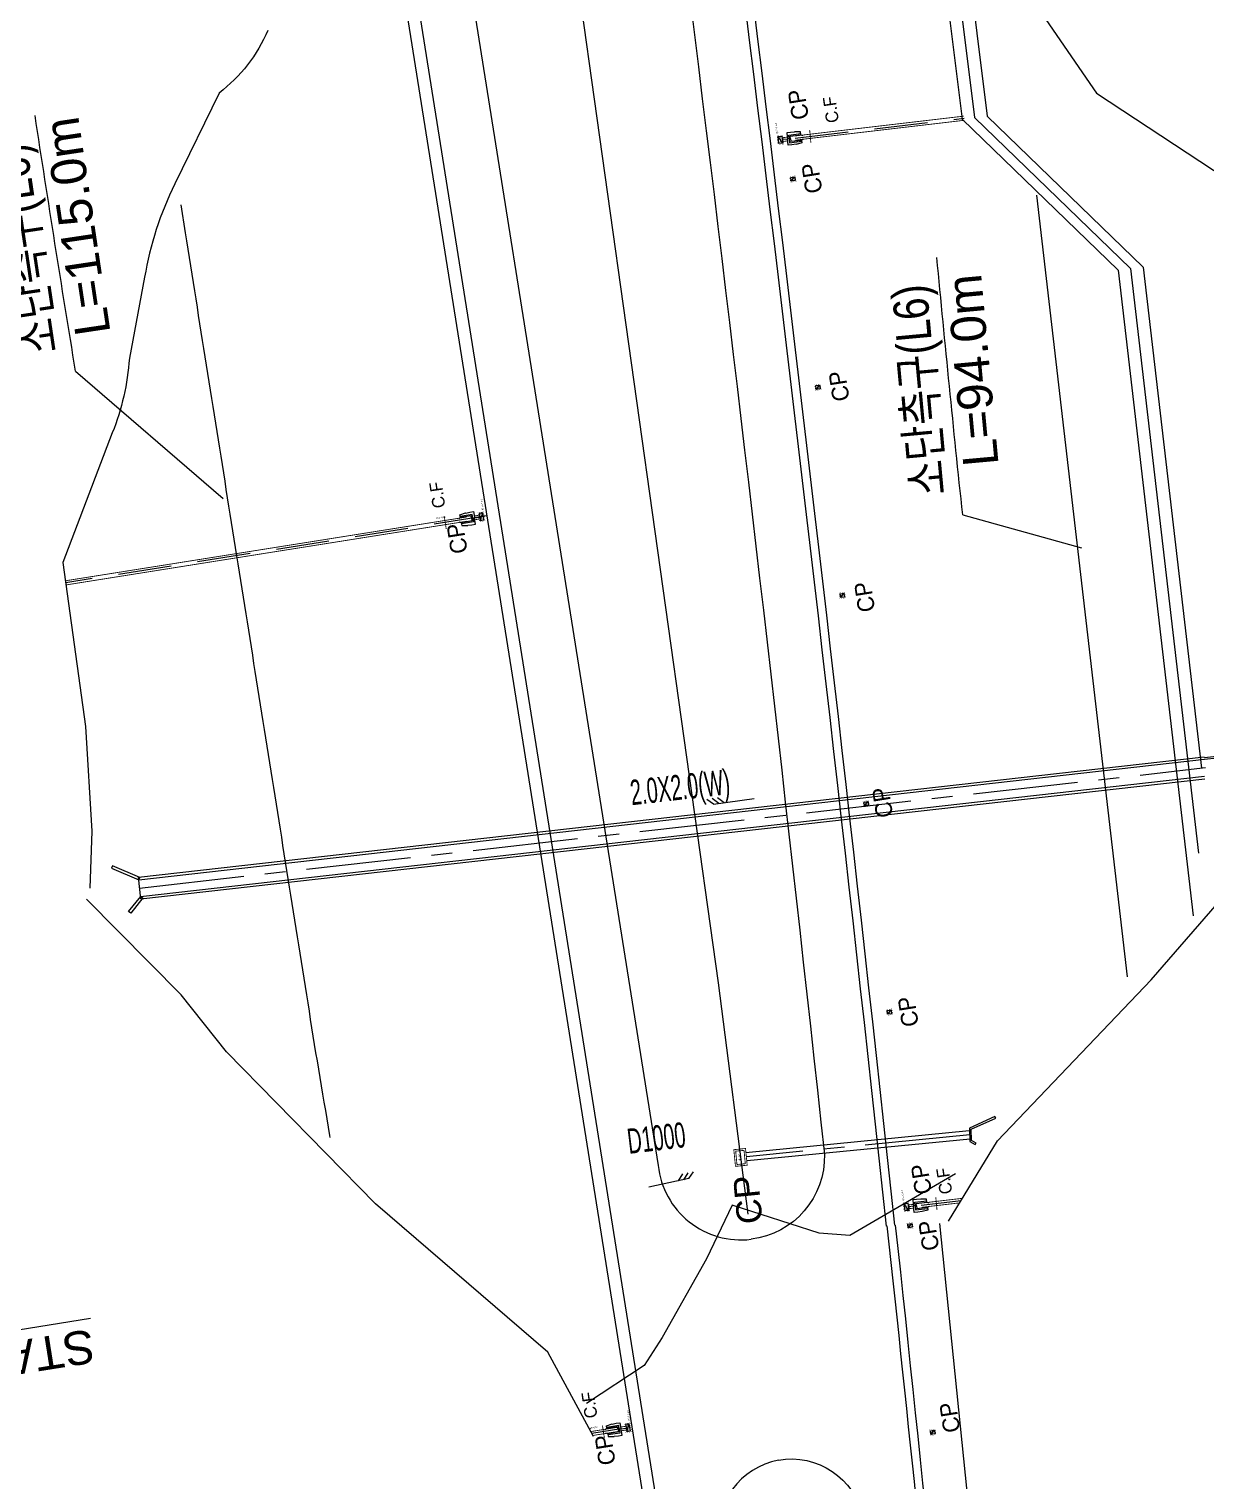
# Model space of a CAD drawing. Header units: millimetres. Extents: x 219390 to 221240, y 444648 to 450301.
# Drawn here: x 219923.4 to 220063.6, y 445148.6 to 445321.7 of the extents above; entities that cross this region are included whole.
import ezdxf
from ezdxf.enums import TextEntityAlignment as Align

# ---------------------------------------------------------------- set-up
doc = ezdxf.new("R2010")
doc.units = ezdxf.units.MM
for name, pattern in [('7', [20, 12.5, -2.5, 2.5, -2.5]), ('CONT', [0]), ('HIDDEN', [9.524999999999999, 6.35, -3.175])]:
    doc.linetypes.add(name, pattern=pattern)
for name, color, linetype in [('[도면]U형 V형 측구', 4, 'Continuous'), ('[도면]노면측구', 5, 'Continuous'), ('[도면]배수구조물도수로+방수거+집수거', 30, 'Continuous'), ('[도면]선배수집수정', 4, 'Continuous'), ('[도면]소단측구', 5, 'Continuous'), ('[도면]수로암거', 30, 'Continuous'), ('[도면]연속배수시설', 152, 'Continuous'), ('[도면]제작집수정', 30, 'Continuous'), ('[도면]집수정(깎기+쌓기)', 30, 'Continuous'), ('[도면]횡배수관', 30, 'Continuous'), ('CC-DIML_본선', 1, 'CONT'), ('CC-DIMT_본선', 3, 'CONT'), ('CD-SDLV-TYP3-2', 4, 'H-DICHV032')]:
    doc.layers.add(name, color=color, linetype=linetype)
doc.styles.add('Han_Romanstyle', font='Dotum.TTF')
doc.styles.get("Standard").update_dxf_attribs({"font": 'arial.ttf'})
doc.styles.add('돋움', font='Dotum.TTF')
doc.linetypes.add('E-WFLOW04', pattern='A,1.5,[32,kscals.shx,S=0.1,R=0,X=0,Y=0],0', length=1.5)
doc.linetypes.add('H-DICHD011R', pattern='A,0.9,[32,kosdic.shx,S=0.1,R=0,X=0,Y=0],-0.966667,["D1-1",Standard,S=0.2,R=180,X=0,Y=0.1],-0.183333', length=2.05)
doc.linetypes.add('H-DICHD04R', pattern='A,0.9,[32,kscals.shx,S=0.1,R=360,X=0,Y=0],-0.666667,["D4",Standard,S=0.2,R=180,X=0,Y=0.1],-0.083333', length=1.65)
doc.linetypes.add('H-DICHL021R', pattern='A,0.9,[32,kosdic.shx,S=0.1,R=0,X=0,Y=0],-0.966667,["L2-1",Standard,S=0.2,R=180,X=0,Y=0.1],-0.183333', length=2.05)
doc.linetypes.add('H-DICHL06R', pattern='A,0.9,[32,kscals.shx,S=0.1,R=360,X=0,Y=0],-0.666667,["L6",Standard,S=0.2,R=180,X=0,Y=0.1],-0.083333', length=1.65)
doc.linetypes.add('H-DICHL07R', pattern='A,0.9,0,[32,KSCALS.SHX,S=0.1,R=0,X=0,Y=0],-0.666667,0,["L7",Standard,S=0.2,R=180,X=0,Y=0.1],-0.083333', length=1.65)
doc.linetypes.add('H-DICHM08R', pattern='A,0.9,[32,kosdic.shx,S=0.1,R=0,X=0,Y=0],-0.666667,["M8",Standard,S=0.2,R=180,X=0,Y=0.1],-0.083333', length=1.649999999999999)
doc.linetypes.add('H-DICHS01R', pattern='A,0.9,[32,kosdic.shx,S=0.1,R=0,X=0,Y=0],-0.6917462482946793,["S1",Standard,S=0.2,R=180,X=0,Y=0.1],-0.1', length=1)
doc.linetypes.add('H-DICHU06R', pattern='A,0.9,[32,kscals.shx,S=0.1,R=0,X=0,Y=0],-0.666667,["U6",Standard,S=0.2,R=180,X=0,Y=0.1],-0.083333', length=1.65)
doc.linetypes.add('H-DICHV01', pattern='A,0.9,[32,kscals.shx,S=0.1,R=360,X=0,Y=0],-0.333333,["V1",Standard,S=0.2,R=360,X=0,Y=-0.1],-0.416667', length=1.65)
doc.linetypes.add('H-DICHV01R', pattern='A,0.9,[32,kscals.shx,S=0.1,R=0,X=0,Y=0],-0.666667,["V1",Standard,S=0.2,R=180,X=0,Y=0.1],-0.083333', length=1.65)
doc.linetypes.add('H-DICHV032', pattern='A,0.9,[32,kosdic.shx,S=0.1,R=0,X=0,Y=0],-0.333333,["V3-2",Standard,S=0.2,R=0,X=0,Y=-0.1],-0.816667', length=2.05)
doc.linetypes.add('H-DICHV032R', pattern='A,0.9,[32,kosdic.shx,S=0.1,R=0,X=0,Y=0],-0.966667,["V3-2",Standard,S=0.2,R=180,X=0,Y=0.1],-0.183333', length=2.05)

# ---------------------------------------------------------------- blocks, each defined once
blk = doc.blocks.new('A$C31C57068')
at = {"layer": '[도면]소단측구', "color": 4, "ltscale": 8}
blk.add_line((-0.6612789927166887, -0.1596468335483223), (0.8132873749127612, 0.2544757035793737), dxfattribs=at)
at = {"layer": '[도면]소단측구', "color": 4, "ltscale": 8, "flags": 128}
for points in [[(-0.4687284234387334, -0.1055702372104861), (-0.7347270906029735, 0.04378026985796168)], [(-0.2761778541898821, -0.05149364081444219), (-0.5421765213541221, 0.09785686625400558)], [(-0.6612789927166887, -0.1596468335483223), (-0.9272776598809287, -0.01029632647987455)]]:
    blk.add_lwpolyline(points, dxfattribs=at)
at = {"layer": '[도면]소단측구', "color": 4, "ltscale": 8}
blk.add_solid([(0.8132873749127612, 0.2544757035793737), (0.120105325547047, 0.05979995669331403), (0.07143638879060747, 0.2330954690696672), (0.8132873749127612, 0.2544757035793737)], dxfattribs=at)
blk = doc.blocks.new('A$C4A554AB3')
at = {"layer": '[도면]선배수집수정', "color": 0, "const_width": 0.02}
blk.add_lwpolyline([(0.00562103044510065, 0.006293829333278211), (0.00562103050694629, 0.696293829332878), (0.6956210306136391, 0.6962938294079113), (0.6956210304451552, 0.006293829333278211)], close=True, dxfattribs=at)
at = {"layer": '[도면]선배수집수정', "color": 0}
blk.add_lwpolyline([(0.1256210304636362, 0.1262938293331691), (0.1256210304881925, 0.5762938293402631), (0.5756210305632713, 0.5762938294002897), (0.5756210304957413, 0.1262938293331691)], close=True, dxfattribs=at)
blk = doc.blocks.new('A$C14DC56A9')
at = {"layer": '[도면]배수구조물도수로+방수거+집수거', "color": 3}
for points in [[(0.7530006000956746, 1.523000028680598), (0.4430006000957292, 1.523000028680598), (0.4430006000957292, 0.2300000286804789), (0.0930006000955928, 0.2300000286804789), (6.000957455e-07, 0.9300000286802969), (0.0200006000957274, 0.9300000286802969), (6.000957455e-07, 1.430000028680296), (6.000957455e-07, 1.873000028680507), (0.4430006000957292, 1.873000028680507), (0.7530006000956746, 1.873000028680507)], [(0.7530006000956746, 1.523000028680598), (1.06300060009562, 1.523000028680598), (1.06300060009562, 0.2300000286804789), (1.413000600095756, 0.2300000286804789), (1.506000600095603, 0.9300000286802969), (1.486000600095621, 0.9300000286802969), (1.506000600095603, 1.430000028680296), (1.506000600095603, 1.873000028680507), (1.06300060009562, 1.873000028680507), (0.7530006000956746, 1.873000028680507)], [(0.7530006000956746, 1.673000028680689), (0.2930006000956382, 1.673000028680689), (0.2930006000956382, 0.2300000286804789)], [(0.4430006000957292, 0.2300000286804789), (0.5560006000957856, 2.86804607e-08)], [(0.7530006000956746, 1.673000028680689), (1.21300060009571, 1.673000028680689), (1.21300060009571, 0.2300000286804789)], [(1.06300060009562, 0.2300000286804789), (0.9500006000955636, 2.86804607e-08)]]:
    blk.add_lwpolyline(points, dxfattribs=at)

msp = doc.modelspace()

# ---------------------------------------------------------------- linework, layer by layer
at = {"layer": '[도면]U형 V형 측구', "color": 4, "linetype": 'H-DICHV01R', "ltscale": 10, "flags": 128}
for points in [[(219977.9235713967, 445431.0995133952), (219977.8506105154, 445405.157216433), (220005.4885205871, 445207.9637422782), (220009.0493395947, 445180.371482375)], [(220052.3111642714, 445347.1498813095), (220050.656977868, 445341.5265946805), (220047.0857538805, 445337.0435242918), (220038.7564263495, 445332.8624439883), (220038.4263458359, 445331.7990231763), (220050.5869056726, 445314.0485725874), (220076.8366769925, 445296.7494922748), (220081.3421977103, 445276.2191217772), (220086.6840373319, 445256.5391591992)], [(220031.8652444541, 445179.2776219959), (220041.8712872672, 445081.0528322369), (220074.8629794194, 445073.2316052543), (220075.9438327654, 445053.2414537782), (220074.5074648597, 445039.8967762619), (220074.4670144441, 445032.9998750919), (220083.5063315215, 445030.8814348786)]]:
    msp.add_lwpolyline(points, dxfattribs=at)
at = {"layer": '[도면]U형 V형 측구', "color": 4, "linetype": 'H-DICHU06R', "ltscale": 10, "flags": 128}
msp.add_lwpolyline([(220021.8257960613, 445410.6621711127, -0.001903867005862737), (220030.6571582824, 445342.4585738422), (220030.645972274, 445342.4571831721), (220034.5588295985, 445310.953485427), (220053.1511272016, 445292.969827105), (220062.1181617796, 445215.9544641672)], format="xyb", dxfattribs=at)
for points in [[(220031.8812797609, 445344.6811052416), (220036.04738649, 445311.1384134747), (220054.6404787612, 445293.1483134585), (220062.7594656698, 445223.4165957976)], [(220033.8032446518, 445341.3765233273), (220037.5359433839, 445311.3233415024), (220056.129830323, 445293.3267997921), (220063.0871622164, 445233.5722135711)]]:
    msp.add_lwpolyline(points, dxfattribs=at)
at = {"layer": '[도면]U형 V형 측구', "color": 4, "linetype": 'H-DICHV01R', "ltscale": 10, "flags": 128}
msp.add_lwpolyline([(219951.8374902101, 445321.5472412524, -0.1272834120194297), (219946.020842371, 445314.0768021058), (219940.7342394443, 445303.2270707095, 0.0721029113009365), (219937.133683041, 445292.110532162), (219935.3223254888, 445282.4443814871, -0.07781045443272797), (219933.2890384578, 445273.5473862554), (219927.4072148456, 445258.0834147214)], format="xyb", dxfattribs=at)
at = {"layer": '[도면]U형 V형 측구', "color": 4, "linetype": 'H-DICHV01', "ltscale": 10, "flags": 128}
for points in [[(220032.9490144331, 445179.5412376898), (220038.7820609706, 445189.1488107574), (220057.1047682884, 445208.3416823493), (220066.2993298635, 445218.9464968535), (220065.140326484, 445233.8060106325)], [(219990.6365611324, 445153.8642408164), (219985.175993487, 445163.925940084), (219964.6498103871, 445181.6100818286), (219946.9048959514, 445199.7415238549), (219941.4918868603, 445206.5419555565), (219930.2096253287, 445217.9476592579)]]:
    msp.add_lwpolyline(points, dxfattribs=at)
at = {"layer": '[도면]노면측구', "color": 4, "linetype": 'H-DICHD011R', "ltscale": 10, "flags": 128}
for points in [[(219994.9701411765, 445437.4399800134, -0.007224213541522087), (220026.5085174504, 445179.077199293, -0.007224213541522087)], [(220026.6079453222, 445179.0878809736, -0.00249979584108269), (220035.7810890535, 445089.4861346915, -0.002222225878770187)]]:
    msp.add_lwpolyline(points, format="xyb", dxfattribs=at)
at = {"layer": '[도면]노면측구', "color": 4, "linetype": 'H-DICHD04R', "ltscale": 10, "flags": 128}
for points in [[(219988.3246785324, 445431.4085330613, -0.006824305453258185), (220018.1504065917, 445187.5540029043, -0.388190782666406), (220009.408354839, 445177.390686364)], [(219963.8373028518, 445403.1654519562), (219998.3432235897, 445186.1878423257, 0.417834126611058), (220009.408354839, 445177.390686364)]]:
    msp.add_lwpolyline(points, format="xyb", dxfattribs=at)
at = {"layer": '[도면]노면측구', "color": 4, "linetype": 'H-DICHD011R', "ltscale": 10, "flags": 128}
msp.add_lwpolyline([(219960.6482728134, 445372.2813145572), (219995.2006485931, 445155.0115897265)], dxfattribs=at)
at = {"layer": '[도면]노면측구', "color": 4, "linetype": 'ByBlock', "ltscale": 10, "flags": 128}
for points in [[(220063.4456882473, 445234.8220685254), (220066.3021715386, 445235.1450069469), (220085.6636759854, 445256.6100474724), (220083.5865165169, 445265.1411462446)], [(220063.4681560283, 445234.6233345353), (220066.3999315516, 445234.9547850859), (220085.8830158018, 445256.5546144867), (220083.7808394274, 445265.1884601586)]]:
    msp.add_lwpolyline(points, dxfattribs=at)
at = {"layer": '[도면]노면측구', "color": 4, "linetype": 'H-DICHM08R', "ltscale": 8, "flags": 128}
msp.add_lwpolyline([(220033.768051144, 445185.1778272272), (220021.1910232001, 445177.8439810039), (220017.5396314686, 445178.1136585857), (220007.173680035, 445181.4758853674), (220004.1039142125, 445175.060076676), (219998.8245343121, 445165.6899198824), (219996.657010609, 445162.3449907981), (219989.8173793936, 445157.8293681725)], dxfattribs=at)
at = {"layer": '[도면]노면측구', "color": 4, "linetype": 'H-DICHL021R', "ltscale": 10, "flags": 128}
msp.add_lwpolyline([(219995.2006485931, 445155.0115897265), (219999.99264959, 445124.8788791823), (220000.0693917082, 445124.396314864), (220000.2264453182, 445123.4087380875), (220000.3834958549, 445122.4211701342), (220000.540542224, 445121.4336108303), (220000.6975833314, 445120.4460600017), (220000.854618083, 445119.4585174748), (220001.0116453845, 445118.4709830757), (220001.168664142, 445117.4834566299), (220001.3256732613, 445116.495937964), (220001.4826716484, 445115.5084269043), (220001.6396582093, 445114.5209232765), (220001.7966318499, 445113.5334269069), (220001.9535914763, 445112.5459376222), (220002.1105359946, 445111.558455248), (220002.2674643107, 445110.5709796112), (220002.424375331, 445109.5835105377), (220002.5812679613, 445108.5960478551), (220002.738141108, 445107.6085913877), (220002.894993677, 445106.6211409646), (220003.0518245747, 445105.6336964109), (220003.2086327072, 445104.6462575542), (220003.3654169807, 445103.6588242202), (220003.5221763016, 445102.6713962365), (220003.6789095759, 445101.6839734306), (220003.83561571, 445100.6965556284), (220003.9922936103, 445099.7091426575), (220004.1489421829, 445098.7217343458), (220004.3055603343, 445097.7343305195), (220004.4621469707, 445096.746931007), (220004.6187009985, 445095.7595356349), (220004.7752213241, 445094.7721442318), (220004.9317068539, 445093.7847566248), (220005.0881564942, 445092.7973726421), (220005.2445691514, 445091.8099921117), (220005.4009437319, 445090.8226148615), (220005.5572791423, 445089.8352407199), (220005.7135742888, 445088.8478695152), (220005.869828078, 445087.8605010759), (220006.0260394163, 445086.8731352304), (220006.1822072102, 445085.8857718083), (220006.3383303661, 445084.8984106376), (220006.4944077906, 445083.9110515481), (220006.65043839, 445082.9236943683), (220006.806421071, 445081.9363389281), (220006.96235474, 445080.948985057), (220007.1182383034, 445079.9616325847), (220007.2740706678, 445078.9742813412), (220007.4298507398, 445077.9869311556), (220007.5855774258, 445076.9995818596), (220007.7412496323, 445076.0122332824), (220007.8968662659, 445075.0248852557), (220008.0524262331, 445074.0375376089), (220008.2079284405, 445073.0501901734), (220008.3633717944, 445072.0628427819), (220008.5187552017, 445071.0754952632), (220008.6740775685, 445070.0881474506), (220008.8293378016, 445069.100799175), (220008.9845348074, 445068.1134502692), (220009.1396674925, 445067.1261005643), (220009.2947347634, 445066.1387498934), (220009.4497355265, 445065.1513980886), (220009.6046686886, 445064.1640449832), (220009.7595331559, 445063.1766904101), (220009.9143278351, 445062.1893342022), (220010.0690516326, 445061.2019761932), (220010.223703455, 445060.214616217), (220010.3782822086, 445059.2272541079), (220010.5327868001, 445058.2398896991), (220010.6872161358, 445057.2525228258), (220010.8415691222, 445056.2651533226), (220010.9162804529, 445055.7869965307)], dxfattribs=at)
at = {"layer": '[도면]노면측구', "color": 4, "linetype": 'H-DICHL07R', "ltscale": 10, "flags": 128}
for points in [[(220012.67234563, 445151.0650563064, 0.3856831248290293), (220005.4726822429, 445141.3569013326), (220007.8933668545, 445126.1353292237), (220007.9701096705, 445125.6527605176), (220008.127165266, 445124.6651712556), (220008.2842191803, 445123.677582063), (220008.4412703191, 445122.6899927655), (220008.5983175881, 445121.7024031893), (220008.7553598931, 445120.7148131602), (220008.9123961398, 445119.7272225044), (220009.0694252339, 445118.7396310479), (220009.2264460811, 445117.7520386167), (220009.3834575872, 445116.7644450371), (220009.5404586577, 445115.7768501349), (220009.6974481985, 445114.7892537364), (220009.8544251152, 445113.801655668), (220010.0113883134, 445112.8140557557), (220010.168336699, 445111.8264538258), (220010.3252691776, 445110.8388497047), (220010.4821846548, 445109.8512432189), (220010.6390820362, 445108.8636341945), (220010.7959602277, 445107.8760224584), (220010.9528181347, 445106.888407837), (220011.109654663, 445105.900790157), (220011.2664687181, 445104.9131692448), (220011.4232592057, 445103.9255449275), (220011.5800250314, 445102.937917032), (220011.7367651008, 445101.9502853851), (220011.8934783193, 445100.9626498138), (220012.0501635927, 445099.9750101453), (220012.2068198265, 445098.9873662068), (220012.3634459261, 445097.9997178256), (220012.5200407972, 445097.0120648289), (220012.6766033452, 445096.0244070446), (220012.8331324757, 445095.0367443001), (220012.989627094, 445094.0490764231), (220013.1460861056, 445093.0614032415), (220013.3025084161, 445092.0737245833), (220013.4588929308, 445091.0860402765), (220013.6152385551, 445090.0983501494), (220013.7715441944, 445089.1106540302), (220013.9278087541, 445088.1229517476), (220014.0840311395, 445087.1352431299), (220014.2402102559, 445086.1475280061), (220014.3963450087, 445085.1598062051), (220014.552434303, 445084.1720775557), (220014.7084770443, 445083.1843418873), (220014.8644721376, 445082.1965990292), (220015.0204184883, 445081.2088488109), (220015.1763150015, 445080.2210910621), (220015.3321605823, 445079.2333256124), (220015.487954136, 445078.2455522922), (220015.6436945675, 445077.2577709314), (220015.7993807821, 445076.2699813604), (220015.9550116846, 445075.2821834098), (220016.1105861803, 445074.2943769101), (220016.266103174, 445073.3065616927), (220016.4215615708, 445072.318737588), (220016.5769602755, 445071.3309044278), (220016.7322981932, 445070.3430620435), (220016.8875742286, 445069.3552102667), (220017.0427872867, 445068.3673489292), (220017.1979362721, 445067.3794778633), (220017.3530200899, 445066.3915969013), (220017.5080376446, 445065.4037058756), (220017.662987841, 445064.415804619), (220017.8178695838, 445063.4278929646), (220017.9355517683, 445062.6769130713)], [(220012.67234563, 445151.0650563064, -0.405058693032291), (220022.7380249361, 445144.2885959581, -0.0001615067129006359), (220023.3352724513, 445138.5049160304), (220028.2854804546, 445088.7492926766)]]:
    msp.add_lwpolyline(points, format="xyb", dxfattribs=at)
at = {"layer": '[도면]배수구조물도수로+방수거+집수거', "color": 4, "const_width": 0.09999999999999998}
for points in [[(220014.6418875681, 445308.9529571938), (220034.7653973779, 445311.3186384526)], [(220014.7002646117, 445308.4563767667), (220034.8263100138, 445310.8223560983)], [(220016.5440963876, 445308.1553200913), (220016.4013815133, 445309.6545427114)], [(219975.5051055631, 445263.5148439855), (219927.705491543, 445255.9132776425)], [(219975.58363369, 445263.0210491563), (219927.7735896547, 445255.4178241309)], [(219973.0859399967, 445262.0961280566), (219972.8570502259, 445263.5846324983)], [(220031.5728353385, 445180.8992754841), (220031.4301204642, 445182.3984981042)], [(220029.670626519, 445181.6969125867), (220034.6103528133, 445182.2776173459)], [(220029.7290035626, 445181.2003321595), (220034.2812050766, 445181.7354802465)], [(219993.642668335, 445154.994717823), (219990.3106203772, 445154.4648226736)], [(219991.9311502147, 445153.6975494917), (219991.7022604439, 445155.1860539333)], [(219993.7211964619, 445154.5009229938), (219990.5635544983, 445153.9987636069)]]:
    msp.add_lwpolyline(points, dxfattribs=at)
at = {"layer": '[도면]배수구조물도수로+방수거+집수거', "color": 4, "linetype": 'HIDDEN'}
for points in [[(220014.6710760899, 445308.7046669803), (220034.7960238847, 445311.070517286)], [(220013.7517478144, 445308.5877461923), (220013.1357678244, 445308.5172575267)], [(219977.9244607032, 445263.6464521421), (219927.7395405986, 445255.6655508881)], [(219976.4530054203, 445263.4124468017), (219977.0646092336, 445263.5141364064)], [(220028.7804867653, 445181.3317015851), (220028.1645067752, 445181.2612129195)], [(220029.6998150408, 445181.4486223732), (220034.4457789455, 445182.0065487971)], [(219993.9091143969, 445154.7839491316), (219990.4370874377, 445154.2317931402)], [(219993.909912166, 445154.7791509702), (219994.5215159793, 445154.8808405749)]]:
    msp.add_lwpolyline(points, dxfattribs=at)
at = {"layer": '[도면]배수구조물도수로+방수거+집수거', "color": 4, "const_width": 0.1, "flags": 128}
for points in [[(220013.7261669153, 445308.8112872793), (220013.1101869251, 445308.7407986138)], [(220013.7773287136, 445308.3642051052), (220013.1613487236, 445308.2937164396)], [(219976.4161022674, 445263.6343998537), (219977.0277060807, 445263.7360894585)], [(219976.4899085733, 445263.1904937496), (219977.1015123865, 445263.2921833544)], [(220028.7549058661, 445181.5552426722), (220028.138925876, 445181.4847540066)], [(220028.8060676644, 445181.108160498), (220028.1900876745, 445181.0376718325)], [(219993.873009013, 445155.0011040221), (219994.4846128264, 445155.1027936269)], [(219993.946815319, 445154.5571979181), (219994.5584191321, 445154.6588875228)]]:
    msp.add_lwpolyline(points, dxfattribs=at)
at = {"layer": '[도면]선배수집수정', "color": 4}
for points in [[(220014.207497456, 445303.5620114552), (220014.5812374883, 445304.0771021154)], [(220017.1889974514, 445278.7404430759), (220017.5627374837, 445279.2555337361)], [(220020.1016153109, 445253.9106976838), (220020.4753553433, 445254.4257883439)], [(220022.9453286116, 445229.0729664328), (220023.3190686439, 445229.588057093)], [(220025.7201154608, 445204.2274405383), (220026.0938554931, 445204.7425311985)], [(220028.1788518743, 445178.7605392479), (220028.5525919067, 445179.2756299081)], [(220030.8813324219, 445154.1271470519), (220031.2550724542, 445154.6422377121)]]:
    msp.add_lwpolyline(points, dxfattribs=at)
at = {"layer": '[도면]소단측구', "color": 4, "const_width": 0.09999999999999998}
msp.add_lwpolyline([(220052.1065910223, 445313.3572359537), (220052.1073214257, 445313.3573218185)], dxfattribs=at)
at = {"layer": '[도면]소단측구', "color": 4, "linetype": 'H-DICHL06R', "ltscale": 10, "flags": 128}
for points in [[(220043.4485499834, 445301.8799503882), (220054.2266008638, 445208.6860307486)], [(219941.4370443155, 445300.7579644301), (219941.9681335957, 445297.4184076218), (219942.1251898492, 445296.4308179634), (219942.2822461028, 445295.4432283051), (219942.4393023563, 445294.4556386468), (219942.5963586099, 445293.4680489884), (219942.7534148634, 445292.4804593301), (219942.9104711169, 445291.4928696718), (219943.0675273705, 445290.5052800135), (219943.224583624, 445289.5176903552), (219943.3816398776, 445288.5301006968), (219943.5386961311, 445287.5425110385), (219943.6957523847, 445286.5549213802), (219943.8528086382, 445285.5673317219), (219944.0098648918, 445284.5797420636), (219944.1669211453, 445283.5921524052), (219944.3239773989, 445282.6045627469), (219944.4810336524, 445281.6169730886), (219944.638089906, 445280.6293834303), (219944.7951461595, 445279.6417937719), (219944.952202413, 445278.6542041137), (219945.1092586666, 445277.6666144553), (219945.2663149201, 445276.679024797), (219945.4233711737, 445275.6914351387), (219945.5804274272, 445274.7038454803), (219945.7374836808, 445273.716255822), (219945.8945399343, 445272.7286661637), (219946.0515961878, 445271.7410765054), (219946.2086524414, 445270.7534868471), (219946.3657086949, 445269.7658971887), (219946.5227649485, 445268.7783075304), (219946.679821202, 445267.7907178721), (219946.8368774556, 445266.8031282138), (219946.9939337091, 445265.8155385555), (219947.1509899627, 445264.8279488971), (219947.3080462162, 445263.8403592388), (219947.4651024698, 445262.8527695805), (219947.6221587233, 445261.8651799222), (219947.7792149769, 445260.8775902638), (219947.9362712304, 445259.8900006056), (219948.0933274839, 445258.9024109473), (219948.2503837375, 445257.9148212889), (219948.407439991, 445256.9272316306), (219948.5644962446, 445255.9396419722), (219948.7215524981, 445254.952052314), (219948.8786087516, 445253.9644626557), (219949.0356650052, 445252.9768729973), (219949.1927212587, 445251.989283339), (219949.3497775123, 445251.0016936806), (219949.5068337658, 445250.0141040224), (219949.6638900194, 445249.026514364), (219949.8209462729, 445248.0389247057), (219949.9780025264, 445247.0513350474), (219950.13505878, 445246.0637453891), (219950.2921150335, 445245.0761557308), (219950.4491712871, 445244.0885660724), (219950.6062275406, 445243.1009764141), (219950.7632837942, 445242.1133867558), (219950.9203400477, 445241.1257970975), (219951.0773963013, 445240.1382074391), (219951.2344525548, 445239.1506177808), (219951.3915088084, 445238.1630281225), (219951.5485650619, 445237.1754384642), (219951.7056213155, 445236.1878488059), (219951.862677569, 445235.2002591476), (219952.0197338225, 445234.2126694892), (219952.1767900761, 445233.2250798309), (219952.3338463296, 445232.2374901726), (219952.4909025832, 445231.2499005143), (219952.6479588367, 445230.2623108559), (219952.8050150903, 445229.2747211976), (219952.9620713438, 445228.2871315393), (219953.1191275973, 445227.299541881), (219953.2761838509, 445226.3119522226), (219953.4332401044, 445225.3243625643), (219953.590296358, 445224.336772906), (219953.7473526115, 445223.3491832477), (219953.9044088651, 445222.3615935894), (219954.0614651186, 445221.374003931), (219954.2185213722, 445220.3864142727), (219954.3755776257, 445219.3988246144), (219954.5326338793, 445218.4112349561), (219954.6896901328, 445217.4236452978), (219954.8467463863, 445216.4360556395), (219955.0038026399, 445215.4484659811), (219955.1608588934, 445214.4608763228), (219955.317915147, 445213.4732866645), (219955.4749714005, 445212.4856970061), (219955.6320276541, 445211.4981073478), (219955.7890839076, 445210.5105176895), (219955.9461401611, 445209.5229280312), (219956.1031964147, 445208.5353383729), (219956.2602526682, 445207.5477487145), (219956.4173089218, 445206.5601590562), (219956.5743651753, 445205.5725693979), (219956.7314214289, 445204.5849797396), (219956.8884776824, 445203.5973900813), (219957.0455339359, 445202.6098004229), (219957.2025901895, 445201.6222107646), (219957.359646443, 445200.6346211063), (219957.5170487764, 445199.6448552542), (219957.6831752217, 445198.656476883), (219957.8489364196, 445197.6702715709), (219958.0146976175, 445196.6840662587), (219958.1804588155, 445195.6978609465), (219958.3462200134, 445194.7116556343), (219958.5119812113, 445193.7254503222), (219958.6777424093, 445192.7392450101), (219958.8435036071, 445191.7530396979), (219959.0092648051, 445190.7668343858), (219959.175026003, 445189.7806290736), (219959.2161568465, 445189.5359188709)]]:
    msp.add_lwpolyline(points, dxfattribs=at)
at = {"layer": '[도면]수로암거', "color": 4}
msp.add_line((219936.7022608265, 445217.9772219539), (219936.4164108837, 445220.5614682917), dxfattribs=at)
at = {"layer": '[도면]수로암거', "color": 4, "flags": 128}
for points in [[(219936.4164108837, 445220.5614682917), (220063.4334606846, 445234.9213231813)], [(219936.4432920238, 445220.2625962145), (220063.4681560283, 445234.6233345353)], [(219936.663177119, 445218.2747144753), (220063.4477272116, 445232.608284216)], [(219936.7022608265, 445217.9772219539), (220063.4814288831, 445232.3101832309)]]:
    msp.add_lwpolyline(points, dxfattribs=at)
at = {"layer": '[도면]수로암거', "color": 4, "linetype": '7', "flags": 128}
msp.add_lwpolyline([(219936.5443933144, 445219.2676558006), (220063.5838071742, 445233.6300390488)], dxfattribs=at)
at = {"layer": '[도면]수로암거', "color": 4, "linetype": 'Continuous', "flags": 128}
for points in [[(219936.4493935694, 445220.2632860219), (219936.556727606, 445220.5434277799), (219933.3150184628, 445221.9347710746), (219933.2076844262, 445221.6546293166), (219936.4493935694, 445220.2632860219)], [(219936.6692781408, 445218.2754042236), (219936.9119341418, 445218.0990010911), (219935.4762705506, 445216.2907785594), (219935.2336145496, 445216.467181692), (219936.6692781408, 445218.2754042236)]]:
    msp.add_lwpolyline(points, dxfattribs=at)
at = {"layer": '[도면]연속배수시설', "color": 4, "linetype": 'H-DICHS01R', "ltscale": 10, "flags": 128}
for points in [[(219993.9793637267, 445437.3044807705, -0.00722421354152071), (220025.514238732, 445178.9703824864, -0.00722421354152071)], [(220025.6136666038, 445178.981064167, -0.001944446902229716), (220032.8255491733, 445109.3005698447, -0.001944446902229716)]]:
    msp.add_lwpolyline(points, format="xyb", dxfattribs=at)
for points in [[(219962.1296573008, 445372.5168989375), (219996.6820330806, 445155.2471741068)], [(219996.6820330806, 445155.2471741068), (220001.4740340775, 445125.1144635626), (220001.5507762061, 445124.6318991788), (220001.7078299441, 445123.6443215972), (220001.8648808694, 445122.6567512006), (220002.0219278881, 445121.6691878118), (220002.1789699061, 445120.6816312569), (220002.3360058293, 445119.6940813623), (220002.4930345634, 445118.706537954), (220002.6500550144, 445117.7190008577), (220002.8070660881, 445116.7314698999), (220002.9640666904, 445115.7439449068), (220003.1210557274, 445114.7564257042), (220003.2780321048, 445113.7689121182), (220003.4349947287, 445112.7814039758), (220003.5919425052, 445111.7939011023), (220003.7488743401, 445110.8064033249), (220003.9057891396, 445109.8189104691), (220004.0626858095, 445108.8314223628), (220004.2195632562, 445107.8439388301), (220004.3764203855, 445106.8564597003), (220004.5332561036, 445105.8689847983), (220004.6900693165, 445104.8815139518), (220004.8468589304, 445103.8940469861), (220005.0036238515, 445102.9065837295), (220005.1603629857, 445101.919124009), (220005.3170752394, 445100.9316676504), (220005.4737595186, 445099.9442144815), (220005.6304147295, 445098.9567643301), (220005.7870397785, 445097.9693170226), (220005.9436335714, 445096.9818723868), (220006.1001950147, 445095.99443025), (220006.2567230144, 445095.0069904403), (220006.4132164769, 445094.0195527849), (220006.5696743084, 445093.032117112), (220006.726095415, 445092.0446832495), (220006.882478703, 445091.0572510253), (220007.0388230787, 445090.0698202678), (220007.1951274483, 445089.0823908053), (220007.351390718, 445088.0949624663), (220007.5076117943, 445087.107535079), (220007.663789583, 445086.1201084731), (220007.8199229908, 445085.1326824764), (220007.9760109237, 445084.145256919), (220008.1320522881, 445083.1578316291), (220008.2880459903, 445082.1704064365), (220008.4439909364, 445081.1829811711), (220008.5998860327, 445080.195555662), (220008.7557301855, 445079.2081297395), (220008.9115223012, 445078.2207032325), (220009.0672612859, 445077.233275973), (220009.2229460459, 445076.2458477895), (220009.3785754874, 445075.2584185144), (220009.5341485168, 445074.2709879765), (220009.6896640403, 445073.2835560074), (220009.8451209639, 445072.2961224399), (220010.0005181942, 445071.3086871024), (220010.1558546372, 445070.3212498284), (220010.3111291993, 445069.3338104487), (220010.4663407866, 445068.346368796), (220010.6214883053, 445067.3589247014), (220010.7765706616, 445066.371477998), (220010.9315867618, 445065.3840285177), (220011.0865355121, 445064.396576094), (220011.2414158185, 445063.4091205595), (220011.3962265874, 445062.421661747), (220011.5509667247, 445061.4341994906), (220011.7056351368, 445060.4467336237), (220011.8602307296, 445059.4592639806), (220012.0147524095, 445058.4717903946), (220012.1691990823, 445057.4843127007), (220012.3235696543, 445056.4968307336), (220012.3982988166, 445056.018559837)]]:
    msp.add_lwpolyline(points, dxfattribs=at)
at = {"layer": '[도면]제작집수정', "color": 4, "linetype": 'HIDDEN', "ltscale": 0.5}
for p, q in [((220013.1841024075, 445308.0948812389), (220012.6403812808, 445308.8882079919)), ((219977.1343369822, 445263.0947606781), (219977.4388311752, 445264.0070562919)), ((220028.2128413583, 445180.8388366317), (220027.6691202317, 445181.6321633848)), ((219994.5912437279, 445154.4614648465), (219994.8957379209, 445155.3737604604))]:
    msp.add_line(p, q, dxfattribs=at)
at = {"layer": '[도면]제작집수정', "color": 4, "const_width": 0.02, "flags": 128}
for points in [[(220012.5075162217, 445308.9937867586), (220013.1930422219, 445309.0722348493), (220013.3169674668, 445307.989302472), (220012.6314414664, 445307.9108543815)], [(219977.5375244547, 445264.1451129344), (219976.8568684285, 445264.0319432653), (219977.0356437027, 445262.9567040355), (219977.7162997289, 445263.0698737046)], [(220027.5362551726, 445181.7377421515), (220028.2217811728, 445181.8161902422), (220028.3457064177, 445180.7332578648), (220027.6601804172, 445180.6548097743)], [(219994.9944312003, 445155.5118171028), (219994.3137751742, 445155.3986474338), (219994.4925504484, 445154.3234082039), (219995.1732064746, 445154.4365778731)]]:
    msp.add_lwpolyline(points, close=True, dxfattribs=at)
at = {"layer": '[도면]제작집수정', "color": 4}
for points in [[(220013.1841024075, 445308.0948812389), (220012.7370202333, 445308.0437194407), (220012.6403812808, 445308.8882079919), (220013.0874634551, 445308.93936979)], [(219977.1343369822, 445263.0947606781), (219977.5782430863, 445263.1685669841), (219977.4388311752, 445264.0070562919), (219976.9949250712, 445263.9332499859)], [(220028.2128413583, 445180.8388366317), (220027.7657591842, 445180.7876748336), (220027.6691202317, 445181.6321633848), (220028.116202406, 445181.6833251829)], [(219994.5912437279, 445154.4614648465), (219995.0351498319, 445154.5352711526), (219994.8957379209, 445155.3737604604), (219994.4518318168, 445155.2999541543)]]:
    msp.add_lwpolyline(points, close=True, dxfattribs=at)
at = {"layer": '[도면]집수정(깎기+쌓기)', "color": 4, "const_width": 0.1}
for points in [[(220008.9497398612, 445186.2259763747), (220007.5564825285, 445186.0887393373), (220007.3604296179, 445188.0791069557), (220008.7536869509, 445188.2163439929)], [(220008.7310978087, 445186.4054078455), (220007.7359139993, 445186.3073813901), (220007.5790716709, 445187.8996754847), (220008.57425548, 445187.9977019401)]]:
    msp.add_lwpolyline(points, close=True, dxfattribs=at)
at = {"layer": '[도면]횡배수관', "color": 4, "linetype": 'Continuous', "flags": 128}
msp.add_lwpolyline([(220035.6914834772, 445189.1604578532), (220035.6552035441, 445190.525816765), (220038.5798979705, 445191.843432943), (220038.4753325219, 445192.0139206756), (220035.4517552105, 445190.6356565372), (220035.4941553774, 445189.0399687623), (220036.1405681193, 445188.6893178907), (220036.2359321024, 445188.8651180919)], close=True, dxfattribs=at)
for points in [[(220035.4197825588, 445190.3349956712), (220008.8027294442, 445187.7184549767)], [(220035.51212345, 445189.3392529338), (220008.952148075, 445186.728323162)]]:
    msp.add_lwpolyline(points, dxfattribs=at)
at = {"layer": '[도면]횡배수관', "color": 4, "linetype": '7', "flags": 128}
msp.add_lwpolyline([(220035.472955294, 445189.8378126497), (220008.8774387596, 445187.2233890693)], dxfattribs=at)
at = {"layer": 'CC-DIML_본선'}
msp.add_line((219930.6698927658, 445167.9371636567), (219891.166306433, 445161.6549135149), dxfattribs=at)
at = {"layer": 'CC-DIML_본선', "flags": 128}
for points in [[(220032.364528013, 445912.9147797141), (220032.449909045, 445912.4185622566), (220032.6191015877, 445911.4354288163), (220032.7883367536, 445910.4522215336), (220032.9576135644, 445909.4689402393), (220033.1269310401, 445908.4855847714), (220033.2962882022, 445907.5021549579), (220033.4656840714, 445906.5186506299), (220033.6351176678, 445905.5350716214), (220033.8045880117, 445904.5514177629), (220033.9740941228, 445903.5676888874), (220034.143635021, 445902.5838848251), (220034.3132097252, 445901.600005411), (220034.4828172555, 445900.6160504711), (220034.6524566305, 445899.632019839), (220034.822126869, 445898.6479133457), (220034.9918269892, 445897.6637308251), (220035.1615560098, 445896.6794721049), (220035.3313129493, 445895.6951370148), (220035.5010968243, 445894.7107253921), (220035.6709066542, 445893.726237058), (220035.8407414551, 445892.7416718501), (220036.0106002444, 445891.7570295979), (220036.180482039, 445890.7723101323), (220036.3503858563, 445889.7875132793), (220036.5203107115, 445888.8026388775), (220036.6902556224, 445887.8176867486), (220036.8602196042, 445886.8326567254), (220037.0302016719, 445885.8475486452), (220037.2002008427, 445884.8623623269), (220037.3702161308, 445883.8770976076), (220037.540246591, 445882.8917540871), (220037.6340429765, 445882.3481964177), (220057.9106591271, 445764.8435950318, -0.01822427828575918), (220146.5953152165, 445109.1276291779), (220172.88326654, 444841.7104759541)], [(220022.5093497981, 445911.2190608834), (220022.5947308301, 445910.7228434259), (220022.7639751833, 445909.7394089007), (220022.9332604726, 445908.7559103901), (220023.1025857188, 445907.7723477246), (220023.2719499411, 445906.7887207409), (220023.4413521602, 445905.8050292678), (220023.610791396, 445904.8212731366), (220023.7802666678, 445903.8374521801), (220023.9497769952, 445902.8535662296), (220024.1193213973, 445901.8696151173), (220024.2888988932, 445900.885598674), (220024.4585085012, 445899.9015167336), (220024.6281492409, 445898.917369123), (220024.7978201301, 445897.9331556754), (220024.9675201874, 445896.9488762212), (220025.1372484301, 445895.964530595), (220025.3070038767, 445894.9801186235), (220025.4767855449, 445893.9956401374), (220025.6465924513, 445893.0110949729), (220025.8164236145, 445892.0264829519), (220025.9862780505, 445891.0418039117), (220026.1561547763, 445890.0570576815), (220026.3260528085, 445889.072244092), (220026.495971164, 445888.0873629705), (220026.6659088582, 445887.1024141534), (220026.8358649082, 445886.1173974635), (220027.0058383292, 445885.1323127349), (220027.1758281362, 445884.1471598019), (220027.3458333458, 445883.1619384863), (220027.5158529728, 445882.1766486228), (220027.6858860712, 445881.1912898133), (220027.7796833817, 445880.6477267834), (220048.0562996184, 445763.1431248986, -0.0158777894000224), (220127.9200025082, 445192.8065882726, -0.0158777894000224)]]:
    msp.add_lwpolyline(points, format="xyb", dxfattribs=at)
for points, elevation in [([(219928.9119179771, 445280.8953455378, -0.002670448118087691), (219924.0827357838, 445311.3854387484, -0.002670448118087691)], 4), ([(220034.6381430635, 445263.7637576962, -0.002670448118087691), (220031.5525765406, 445294.4793248224, -0.002670448118087691)], 3)]:
    msp.add_lwpolyline(points, format="xyb", dxfattribs=dict(at, elevation=elevation))
at = {"layer": 'CC-DIML_본선'}
for points, elevation in [([(219928.9119179771, 445280.8953455378), (219946.50013888, 445265.7370104287)], 4), ([(220034.6381430635, 445263.7637576962), (220048.8137950093, 445259.8407478748)], 3)]:
    msp.add_lwpolyline(points, dxfattribs=dict(at, elevation=elevation))
at = {"layer": 'CD-SDLV-TYP3-2', "color": 4, "linetype": 'H-DICHV032R', "ltscale": 10, "flags": 128}
msp.add_lwpolyline([(219927.4072148456, 445258.0834147214), (219930.096388215, 445238.5181087751), (219930.8296517266, 445226.073531864), (219930.5979679529, 445219.2727257824)], dxfattribs=at)

# ---------------------------------------------------------------- block references
at = {"layer": '[도면]배수구조물도수로+방수거+집수거', "color": 4, "xscale": -1, "rotation": 96.52823839885028}
for p in [(220015.5269923925, 445309.5488110701), (220030.5557313434, 445182.292766463)]:
    msp.add_blockref('A$C14DC56A9', p, dxfattribs=at)
at = {"layer": '[도면]배수구조물도수로+방수거+집수거', "color": 4, "rotation": 279.4399612916545}
for p in [(219974.4818668909, 445263.8480520231), (219991.9387736365, 445155.2147561915)]:
    msp.add_blockref('A$C14DC56A9', p, dxfattribs=at)
at = {"layer": '[도면]선배수집수정', "color": 4, "rotation": 99.03607172354192}
for p in [(220014.800716087, 445303.5247140907), (220017.7822160824, 445278.7031457114), (220020.6948339419, 445253.8734003193), (220023.5385472426, 445229.0356690683), (220026.3133340918, 445204.1901431738), (220028.7720705053, 445178.7232418834), (220031.4745510529, 445154.0898496874)]:
    msp.add_blockref('A$C4A554AB3', p, dxfattribs=at)
at = {"layer": '[도면]소단측구', "color": 4, "linetype": 'E-WFLOW04', "ltscale": 9}
for p, xscale, yscale, zscale, rotation in [((220007.1071491205, 445229.4838077308), 3.199999999916524, 3.199999999916524, 3.199999999916524, 352.2763969517886), ((219999.9035745187, 445184.1027601288), -3.199999999916524, 3.199999999916523, 3.199999999916523, 27.46134766570507)]:
    msp.add_blockref('A$C31C57068', p, dxfattribs=dict(at, xscale=xscale, yscale=yscale, zscale=zscale, rotation=rotation))

# ---------------------------------------------------------------- texts
at = {"layer": '[도면]배수구조물도수로+방수거+집수거', "color": 4, "style": 'Han_Romanstyle'}
for p in [(220019.8954172042, 445310.6263180214, 174), (219972.9854900067, 445264.6850356988, 174), (220033.4103812244, 445182.8784794826, 174), (219991.1230527785, 445156.1649095363, 174)]:
    msp.add_text('C.F', height=1.5, rotation=98.31469956268343, dxfattribs=at).set_placement(p)
at = {"layer": '[도면]배수구조물도수로+방수거+집수거', "color": 4, "linetype": 'HIDDEN', "ltscale": 0.01, "style": '돋움'}
for p in [(219972.4409537185, 445263.4491203261), (219990.5785164904, 445154.9289941636)]:
    msp.add_text('500×350', height=0.2, rotation=189.0360717469456, dxfattribs=at).set_placement(p, align=Align.MIDDLE_CENTER)
at = {"layer": '[도면]선배수집수정', "color": 4, "ltscale": 20, "style": 'Han_Romanstyle'}
for p in [(220017.9392285506, 445302.2706975075), (220021.1732980484, 445277.4766303382), (220024.2149622879, 445252.345694134), (220026.3554944612, 445227.8324080961), (220029.4135603323, 445202.8988507526), (220031.8634996742, 445176.1979301306), (220034.373096702, 445154.5016084781)]:
    msp.add_text('CP', height=2, rotation=99.0360717042828, dxfattribs=at).set_placement(p)
at = {"layer": '[도면]선배수집수정', "color": 4, "linetype": 'ByBlock', "style": '돋움', "width": 0.4}
for p in [(220014.398614755, 445303.8246850591), (220017.3801147504, 445279.0031166798), (220020.2927326099, 445254.1733712877), (220023.1364459106, 445229.3356400367), (220025.9112327598, 445204.4901141422), (220028.3699691733, 445179.0232128518), (220031.0724497208, 445154.3898206559)]:
    msp.add_text('선배수-노측', height=0.2, rotation=99.03607172371242, dxfattribs=at).set_placement(p, align=Align.MIDDLE_CENTER)
at = {"layer": '[도면]수로암거', "color": 4, "style": '돋움', "width": 0.6}
for s, rotation, p in [('2.0X2.0(W)', 6.450160832187597, (220001.1155836865, 445229.815927228, 88)), ('D1000', 6.925598186838306, (219998.3118745135, 445187.9895149519, -2))]:
    msp.add_text(s, height=3, rotation=rotation, dxfattribs=at).set_placement(p, align=Align.CENTER)
at = {"layer": '[도면]제작집수정', "color": 4, "style": 'Han_Romanstyle'}
for p in [(220016.3169120894, 445311.0593062762, -2), (219975.6517832135, 445259.307188883, -2), (220030.9784054477, 445182.9190754527, 118), (219993.2961165766, 445150.6227102925, -2)]:
    msp.add_text('CP', height=2, rotation=99.0360717042828, dxfattribs=at).set_placement(p)
at = {"layer": '[도면]제작집수정', "color": 4, "linetype": 'ByBlock', "style": '돋움'}
for s, height, rotation, width, p in [('쌓기-3-1-1-0', 0.2000000000000001, 98.62075870716788, 0.8, (220012.449245935, 445309.8675618978)), ('선배수0.45-횡0.45', 0.2, 96.52823840474562, 0.4, (220012.9103545683, 445308.491328645)), ('쌓기-3-1-1-0', 0.2, 97.34744098104724, 0.8, (219977.3528983572, 445265.0011687235)), ('선배수0.45-횡0.45', 0.2, 99.43996128477298, 0.4, (219977.2865840787, 445263.5509084848)), ('쌓기-3-1-1-0', 0.2000000000000001, 98.62075870716788, 0.8, (220027.4779848859, 445182.6115172907)), ('선배수0.45-횡0.45', 0.2, 96.52823840474562, 0.4, (220027.9390935192, 445181.2352840379)), ('쌓기-3-1-1-0', 0.2, 97.34744098104724, 0.8, (219994.8098051029, 445156.3678728919)), ('선배수0.45-횡0.45', 0.2, 99.43996128477298, 0.4, (219994.7434908244, 445154.9176126533))]:
    msp.add_text(s, height=height, rotation=rotation, dxfattribs=dict(at, width=width)).set_placement(p, align=Align.MIDDLE_CENTER)
at = {"layer": '[도면]집수정(깎기+쌓기)', "color": 4, "style": '돋움'}
msp.add_text('쌓기부', height=0.2, rotation=95.62553629364014, dxfattribs=at).set_placement((220008.0290631628, 445187.1401284322), align=Align.MIDDLE_CENTER)
at = {"layer": '[도면]집수정(깎기+쌓기)', "color": 4}
msp.add_text('CP', height=3, rotation=95.61431884765625, dxfattribs=at).set_placement((220011.410843083, 445182.3461523936, 100), align=Align.BOTTOM_CENTER)
at = {"layer": 'CC-DIMT_본선'}
for s, height, rotation, p in [('L=115.0m', 4.199999999999998, 98.51357932127506, (219926.9930875484, 445297.8600710197, 4)), ('L=94.0m', 4.199999999999999, 95.24999858999314, (220033.6882167914, 445280.810207795, 3))]:
    msp.add_text(s, height=height, rotation=rotation, dxfattribs=at).set_placement(p, align=Align.TOP_CENTER)
at = {"layer": 'CC-DIMT_본선', "width": 0.8}
for height, rotation, p in [(4.199999999999998, 98.51357932127506, (219924.9039076884, 445295.7546012989, 4)), (4.199999999999999, 95.24999858999314, (220031.4825619557, 445278.8270885404, 3))]:
    msp.add_text('소단측구(L6)', height=height, rotation=rotation, dxfattribs=at).set_placement(p, align=Align.CENTER)
at = {"layer": 'CC-DIMT_본선'}
msp.add_text('STA.11+793.0', height=4, rotation=189.036071735329, dxfattribs=at).set_placement((219895.3932265539, 445161.0670787577), align=Align.RIGHT)

doc.saveas('drawing.dxf')
